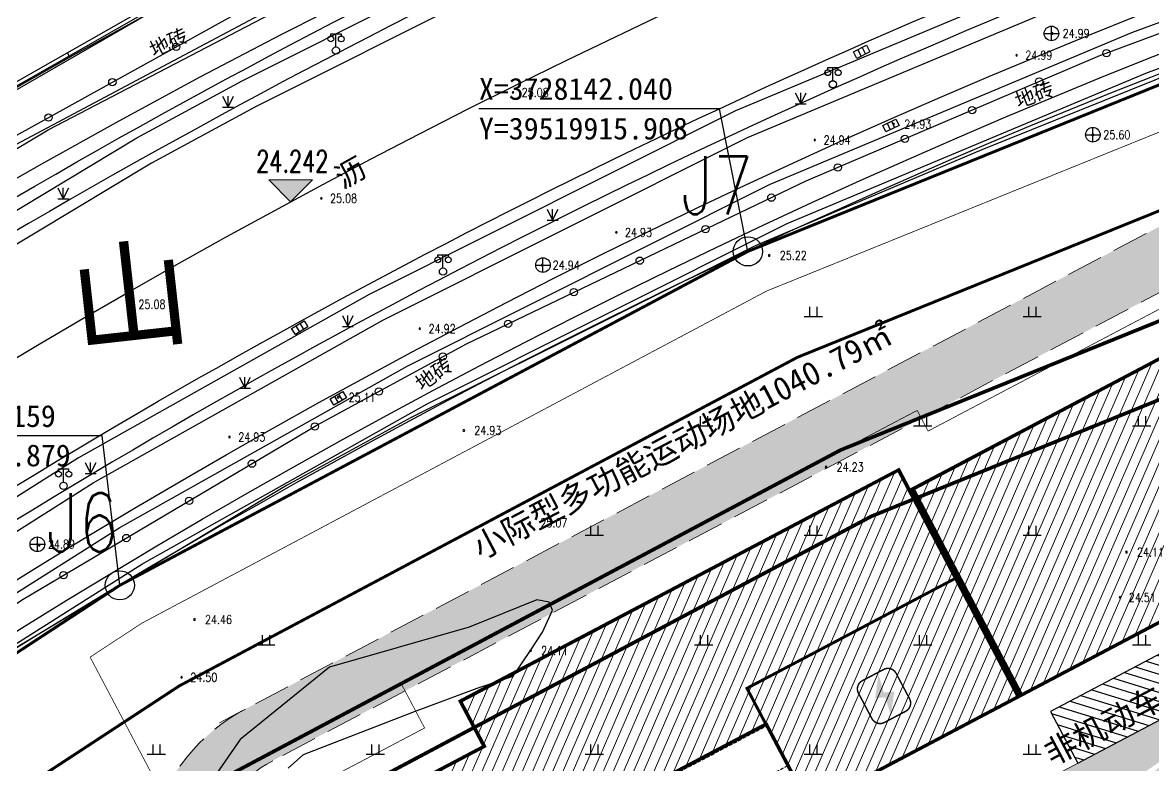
# Model space of a CAD drawing. Extents: x 39519617 to 39520126, y 3727912 to 3728254.
# Drawn here: x 39519866.2 to 39519943.7, y 3728106.8 to 3728157.7 of the extents above; entities that cross this region are included whole.
import ezdxf
from ezdxf.enums import TextEntityAlignment as Align
from ezdxf.xclip import XClip

# ---------------------------------------------------------------- set-up
doc = ezdxf.new("R2010")
doc.units = 0
doc.header["$LTSCALE"] = 1000
doc.header["$MEASUREMENT"] = 0
doc.header["$XCLIPFRAME"] = 2
for name, pattern in [('__DASH', [0.35, 0.25, -0.1]), ('ACAD_ISO04W100', [30, 24, -3, 0, -3]), ('DASH', [0.35, 0.25, -0.1]), ('DASHED', [0.75, 0.5, -0.25]), ('X6', [2, 1, -1])]:
    doc.linetypes.add(name, pattern=pattern)
for name, color, linetype, lineweight in [('0-消防道路', 1, 'DASH', 20), ('302文字', 7, 'Continuous', 0), ('302道路', 5, 'Continuous', 0), ('DIM_ELEV', 3, 'Continuous', 0), ('主体定位轮廓', 226, 'Continuous', 18), ('平面-栏杆', 163, 'Continuous', 15)]:
    doc.layers.add(name, color=color, linetype=linetype, lineweight=lineweight)
for name, color, linetype in [('_0DL-道路（外边）', 4, 'Continuous'), ('ASSIST', 7, 'Continuous'), ('DIM_COOR', 3, 'Continuous'), ('DOTE', 14, 'Continuous'), ('PUB_TEXT', 7, 'Continuous'), ('RD-中线', 14, 'Continuous'), ('RD-侧石线', 5, 'Continuous'), ('RD-红线', 7, 'Continuous'), ('RD-绿线', 3, 'Continuous'), ('STAIR', 3, 'Continuous'), ('temp', 6, 'Continuous'), ('WALL', 2, 'Continuous'), ('Z-图例', 7, 'Continuous'), ('周边建筑', 7, 'Continuous'), ('周边道路', 7, 'Continuous'), ('图则-建筑退让线', 1, 'DASHED'), ('文字-道路名称', 7, 'Continuous'), ('金属', 26, 'Continuous')]:
    doc.layers.add(name, color=color, linetype=linetype)
doc.styles.add('3.5方案汇报，与郭总、侯月琴确定户型_t8$0$2020.03.04 -1安徽标准化洋房户型(UA）_t8_t8$0$黑体', font='')
doc.styles.add('_TCH_DIM', font='SIMPLEX', dxfattribs={"bigfont": 'GBCBIG'})
doc.styles.add('HZ', font='rs.shx', dxfattribs={"width": 0.8, "bigfont": 'hztxt.shx'})
doc.styles.add('宋体', font='')
doc.styles.add('黑体', font='')
doc.styles.get('3.5方案汇报，与郭总、侯月琴确定户型_t8$0$2020.03.04 -1安徽标准化洋房户型(UA）_t8_t8$0$黑体').set_extended_font_data('SimHei')
doc.styles.get('宋体').set_extended_font_data('SimSun')
doc.styles.get('黑体').set_extended_font_data('SimHei')
doc.linetypes.add('10421', pattern='A,2,[150,AAA.SHX,S=0.5,R=0,X=0,Y=0.5],1e-11', length=2.00000000001)
doc.linetypes.add('1161', pattern='A,0,[149,AAA.SHX,S=0.15,R=0,X=0,Y=0],-1.6', length=1.6)
doc.linetypes.add('444', pattern='A,4.5,[145,AAA.SHX,S=1,R=0,X=0,Y=1],4.5,-0.5,[146,AAA.SHX,S=1,R=0,X=0,Y=0],-0.5', length=10)

# ---------------------------------------------------------------- blocks, each defined once
blk = doc.blocks.new('wertjtjyjkyjhk')
at = {"layer": 'DIM_COOR', "color": 3}
for p, q in [((93.70127411186695, 247.7077310737222), (77.22448085993528, 247.7077310737222)), ((95.6516452357173, 237.928453642875), (93.70127411186695, 247.7077310737222)), ((51.41129529476166, 225.2953401748091), (34.95306744426489, 225.2953401748091)), ((52.62277943640947, 215.0479787131771), (51.41129529476166, 225.2953401748091))]:
    blk.add_line(p, q, dxfattribs=at)
at = {"layer": '图则-建筑退让线', "color": 10, "ltscale": 0.005, "const_width": 0.1999999999999999, "flags": 128}
blk.add_lwpolyline([(19.43882194161415, 193.2898440831341), (52.62277943640947, 215.0479787131771), (95.6516452357173, 237.928453642875), (143.6941418349743, 257.387340113055), (189.1112899407744, 270.2553613232449), (205.6731099411845, 123.6090105231851), (8.198406837880611, 19.42573262332007), (-63.05434995889664, 77.936457043048), (-82.90098946541548, 94.23394931294024), (-82.88128596544266, 94.2644423530437), (-82.6274893656373, 94.54704513307661), (-32.78882335871458, 150.0424632732756)], close=True, dxfattribs=at)
at = {"layer": '图则-建筑退让线', "color": 163, "ltscale": 0.005, "const_width": 0.2}
blk.add_lwpolyline([(8.924934037029743, 26.59286598442122), (199.2508245706558, 127.0065599116497), (184.1699164956808, 260.5404193173163), (146.2938575148582, 249.8090116726235), (99.0404100343585, 230.6697176122107), (56.70262688398361, 208.156723880209), (24.1979606449604, 186.8439885284752), (-27.2315161600709, 144.257535408251), (-72.70382408797741, 93.62406255817041), (8.924934037029743, 26.59286598768085)], dxfattribs=at)
at = {"layer": 'DIM_COOR', "color": 10, "style": '黑体'}
for s, p in [('X=3728142.040', (77.22448085993528, 248.3161698924378)), ('Y=39519915.908', (77.22448085993528, 245.5971825504676)), ('X=3728119.159', (34.95306744426489, 225.8953401749022)), ('Y=39519872.879', (34.95306744426489, 223.2016692887992))]:
    blk.add_text(s, height=1.50210970464135, dxfattribs=at).set_placement(p)
blk = doc.blocks.new('用地路网图')
at = {"layer": 'RD-中线', "color": 252, "linetype": 'ACAD_ISO04W100', "ltscale": 4, "flags": 128}
blk.add_lwpolyline([(2069.37791056931, 1829.497543207835), (2130.38396268338, 1943.023520648945, -0.2461048066375835), (2514.707300305367, 2203.186082044151), (4875.050427228212, 2469.756065326277)], format="xyb", dxfattribs=at)
at = {"layer": 'RD-侧石线', "ltscale": 2}
blk.add_lwpolyline([(2456.707872956991, 2202.693856647704, 0.0986574185235195), (2273.073336072266, 2121.734475987498, -0.402069624716046), (2252.54787632823, 2124.892519860528), (2244.943048596382, 2134.822706715669, -0.1361048737113439), (2216.37798101455, 2205.720562510658), (2202.874159835279, 2325.290107192472, -0.4009691391590694), (2215.420874886215, 2341.7868777439, -0.0324929750101019), (2447.339560881257, 2363.400735468604, 0.0324929750101019)], format="xyb", dxfattribs=at)
at = {"layer": 'RD-侧石线', "ltscale": 2, "flags": 128}
blk.add_lwpolyline([(2098.816822163761, 1856.816959091928), (2141.835275456309, 1936.869868421461, -0.2461048066375833), (2516.166206307709, 2190.268203220796), (2931.026640474796, 2237.121280530002)], format="xyb", dxfattribs=at)
at = {"layer": 'RD-红线', "ltscale": 2, "flags": 128}
for points in [[(2102.879506394267, 1858.039496141486), (2144.477886095643, 1935.449794830754, -0.2461048066375833), (2516.502876922488, 2187.287154261488), (2929.416053943336, 2233.920314263552)], [(2252.384895004332, 2128.394741409458), (2270.213491730392, 2125.739732673857, -0.09826032409549566), (2453.131327085197, 2208.744424934499)]]:
    blk.add_lwpolyline(points, format="xyb", dxfattribs=at)
at = {"layer": 'RD-绿线', "ltscale": 4, "flags": 128}
for points in [[(2264.060756996274, 2113.148703576066, -0.1052428137132611), (2456.31571687758, 2202.81133723259, -1), (2456.765190288424, 2200.862498180941, 0.1052353873867469), (2265.276816397905, 2111.560804738197)], [(2274.397270716727, 2099.651551986113, -0.1049124711646197), (2459.632595129311, 2186.129767787643, -1.000041013497034), (2460.084113806486, 2184.181401578709, 0.1049045227623771), (2275.613332502544, 2098.063650029246)]]:
    blk.add_lwpolyline(points, format="xyb", dxfattribs=at)
blk = doc.blocks.new('周边建筑')
at = {"layer": '周边建筑', "color": 8, "flags": 128}
blk.add_lwpolyline([(39519021.11403392, 3728207.700050856), (39519025.77475119, 3728196.014853203, -0.4110235931717208), (39519020.84039151, 3728184.357848377), (39519001.50710196, 3728176.401226588), (39518973.29483605, 3728161.399436714), (39518955.71389856, 3728152.050824628), (39518944.9661678, 3728145.003727888), (39518926.54464597, 3728132.925062228), (39518903.62841208, 3728136.3377145)], format="xyb", dxfattribs=at)
blk = doc.blocks.new('sdfgdfgdfgd')
at = {"layer": '周边建筑'}
blk.add_blockref('周边建筑', (1617.867560848594, 1136.525720626581), dxfattribs=at)
at = {"layer": '周边道路'}
ref = blk.add_blockref('用地路网图', (39518268.28676257, 3727143.201930654), dxfattribs=at)
XClip(ref).set_block_clipping_path([(1831.3204261735082, 1551.0485816798173), (3146.308981910348, 2599.266237251926)])
blk = doc.blocks.new('A$C29B70996')
at = {"layer": 'DIM_ELEV'}
blk.add_hatch(color=256, dxfattribs=at).paths.add_polyline_path([(153.1814401969314, 170.0676278285682), (152.5546641126275, 172.0942387282848), (155.2080511003733, 170.6944039147347)])
for p, q in [((153.1814401969314, 170.0676278285682), (152.5546641126275, 172.0942387282848)), ((152.5546641126275, 172.0942387282848), (155.2080511003733, 170.6944039147347)), ((153.1814401969314, 170.0676278285682), (155.2080511003733, 170.6944039147347))]:
    blk.add_line(p, q, dxfattribs=at)
at = {"layer": 'PUB_TEXT', "style": '_TCH_DIM', "width": 0.7058823529411765}
blk.add_text('24.242', height=1.4875, rotation=332.1854277359158, dxfattribs=at).set_placement((152.038997605443, 172.9598674289882))
blk = doc.blocks.new('sdsdgdsgsdg')
at = {"layer": 'STAIR', "color": 252, "linetype": '__DASH'}
blk.add_lwpolyline([(113140.1729660034, 67202.12011146545), (120240.1729812622, 67202.12011146545), (120240.1729736328, 64102.12011528015), (113140.1729660034, 64102.1201133728)], close=True, dxfattribs=at)
blk = doc.blocks.new('sdefsdf87dfg54f')
at = {"color": 250, "linetype": 'Continuous'}
for p, q in [((520504.4434866831, 3728156.386313293), (520537.5026902184, 3728173.666917637)), ((520578.6712857261, 3728163.057469049), (520603.5309121013, 3728172.266544072)), ((520484.6292775497, 3728149.637289077), (520519.7901035547, 3728169.684589393)), ((520484.7611338794, 3728149.42468772), (520519.9059424251, 3728169.462855521)), ((520489.8930752128, 3728149.155676255), (520522.3356215805, 3728167.150968262)), ((520576.4853584394, 3728161.484093453), (520592.6444236115, 3728167.555237625)), ((520553.8387274072, 3728152.644333719), (520578.6712857261, 3728163.057469049)), ((520505.8723694608, 3728161.461472061), (520505.7485424578, 3728161.678651417)), ((520556.3677180484, 3728152.897047263), (520576.4853584394, 3728161.484093453)), ((520487.2467325702, 3728146.218837661), (520504.4434866831, 3728156.386313293)), ((520529.0258390903, 3728140.20815761), (520553.8387274072, 3728152.644333719)), ((520533.0840801522, 3728141.743210405), (520556.3677180484, 3728152.897047263)), ((520522.8468298316, 3728136.156336152), (520533.0840801522, 3728141.743210405)), ((520509.349315837, 3728129.153680175), (520529.0258390903, 3728140.20815761)), ((520502.717022039, 3728124.237413321), (520522.8468298316, 3728136.156336152)), ((520490.0653417557, 3728116.980395594), (520509.349315837, 3728129.153680175)), ((520481.8616226166, 3728110.753518769), (520502.717022039, 3728124.237413321))]:
    blk.add_line(p, q, dxfattribs=at)
at = {"color": 250, "linetype": '1161'}
for p, q in [((520517.7141476646, 3728159.748145606), (520541.5145021453, 3728171.692440481)), ((520542.3736553565, 3728169.885890564), (520518.6398001909, 3728157.974968608)), ((520576.6320846453, 3728168.224130977), (520551.5181953907, 3728157.69302403)), ((520552.3531189859, 3728155.876513573), (520577.3657858372, 3728166.365174526)), ((520510.5193257406, 3728155.844616287), (520517.7141476646, 3728159.748145606)), ((520518.6398001909, 3728157.974968608), (520511.5114137158, 3728154.107483647)), ((520551.5181953907, 3728157.69302403), (520526.4202424884, 3728145.113974048)), ((520478.1141974926, 3728136.389016062), (520510.5193257406, 3728155.844616287)), ((520527.3577318564, 3728143.348869374), (520552.3531189859, 3728155.876513573)), ((520511.5114137158, 3728154.107483647), (520479.2112716064, 3728134.714915682)), ((520526.4202424884, 3728145.113974048), (520506.5052603781, 3728133.925527921)), ((520507.5285468474, 3728132.208624963), (520527.3577318564, 3728143.348869374)), ((520506.5052603781, 3728133.925527921), (520487.0443732589, 3728121.640564453)), ((520488.1313127503, 3728119.963843375), (520507.5285468474, 3728132.208624963))]:
    blk.add_line(p, q, dxfattribs=at)
at = {"color": 250, "linetype": 'X6'}
for p, q in [((520579.7508004084, 3728160.322335438), (520604.4646416605, 3728169.47740538)), ((520516.6410807446, 3728167.435539231), (520483.0590766594, 3728148.045695776)), ((520555.0671733916, 3728149.971652063), (520579.7508004084, 3728160.322335438)), ((520530.4051929116, 3728137.611110693), (520555.0671733916, 3728149.971652063)), ((520510.8549052849, 3728126.627553763), (520530.4051929116, 3728137.611110693)), ((520491.6645856425, 3728114.513389883), (520510.8549052849, 3728126.627553763))]:
    blk.add_line(p, q, dxfattribs=at)
at = {"color": 250, "ltscale": 3}
for p, q in [((520552.3716937527, 3728148.067431631), (520600.4140935466, 3728167.526268371)), ((520509.34291365, 3728125.187012681), (520552.3716937527, 3728148.067431631)), ((520476.1590214521, 3728103.428929851), (520509.34291365, 3728125.187012681))]:
    blk.add_line(p, q, dxfattribs=at)
at = {"color": 250}
for p, q in [((520573.1651483476, 3728162.502832238), (520573.1651483476, 3728163.502832238)), ((520523.8009603694, 3728162.826331727), (520523.8009603694, 3728162.976331727)), ((520523.8009603694, 3728162.976331727), (520524.5009595379, 3728162.975250958)), ((520524.1509599537, 3728162.075791343), (520524.1509599537, 3728162.975791343)), ((520524.5009595379, 3728162.975250958), (520524.5009595379, 3728162.825250959)), ((520572.6651483476, 3728163.002832238), (520573.6651483476, 3728163.002832238)), ((520559.604045108, 3728161.735865075), (520560.4955156669, 3728162.188943709)), ((520559.8305844218, 3728161.290129798), (520559.604045108, 3728161.735865075)), ((520560.7220549807, 3728161.743208432), (520559.8305844218, 3728161.290129798)), ((520559.9026877433, 3728161.887646418), (520560.1292270645, 3728161.44191114)), ((520560.1968730316, 3728162.037162367), (520560.4234123453, 3728161.591427089)), ((520560.4955156669, 3728162.188943709), (520560.7220549807, 3728161.743208432)), ((520557.8414323181, 3728160.516868494), (520557.8414323181, 3728160.666868495)), ((520557.8414323181, 3728160.666868495), (520558.5414314792, 3728160.665787726)), ((520558.1914319023, 3728159.76632811), (520558.1914319023, 3728160.66632811)), ((520558.5414314792, 3728160.665787726), (520558.5414314792, 3728160.515787726)), ((520516.3799371123, 3728158.706031188), (520516.7549371123, 3728157.956031188)), ((520516.7549371123, 3728157.956031188), (520516.7549371123, 3728158.706031188)), ((520516.7549371123, 3728157.956031188), (520517.1299371123, 3728158.706031188)), ((520555.6169168502, 3728158.933788742), (520555.9919168502, 3728158.183788742)), ((520555.9919168502, 3728158.183788742), (520555.9919168502, 3728158.933788742)), ((520555.9919168502, 3728158.183788742), (520556.3669168502, 3728158.933788742)), ((520516.3799371123, 3728157.956031188), (520517.1299371123, 3728157.956031188)), ((520555.6169168502, 3728158.183788742), (520556.3669168502, 3728158.183788742)), ((520561.6032438502, 3728156.701252772), (520562.5022009462, 3728157.139289471)), ((520562.2010503188, 3728156.992547177), (520562.4200686663, 3728156.543068632)), ((520562.5022009462, 3728157.139289471), (520562.7212192938, 3728156.689810926)), ((520561.8222622052, 3728156.251774227), (520561.6032438502, 3728156.701252772)), ((520562.7212192938, 3728156.689810926), (520561.8222622052, 3728156.251774227)), ((520561.9043944776, 3728156.847995066), (520562.1234128252, 3728156.398516521)), ((520576.0021483526, 3728155.559832238), (520576.0021483526, 3728156.559832238)), ((520575.5021483526, 3728156.059832238), (520576.5021483526, 3728156.059832238)), ((520505.0973055288, 3728152.420209687), (520505.4723055288, 3728151.670209687)), ((520505.4723055288, 3728151.670209687), (520505.4723055288, 3728152.420209687)), ((520505.4723055288, 3728151.670209687), (520505.8473055288, 3728152.420209687)), ((520505.0973055288, 3728151.670209687), (520505.8473055288, 3728151.670209687)), ((520538.6116055027, 3728150.96200106), (520538.9866055027, 3728150.21200106)), ((520538.9866055027, 3728150.21200106), (520538.9866055027, 3728150.96200106)), ((520538.9866055027, 3728150.21200106), (520539.3616055027, 3728150.96200106)), ((520538.6116055027, 3728150.21200106), (520539.3616055027, 3728150.21200106)), ((520531.1324705333, 3728147.68507567), (520531.1324705333, 3728147.835075671)), ((520531.1324705333, 3728147.835075671), (520531.8324697018, 3728147.833994902)), ((520531.4824701175, 3728146.934535286), (520531.4824701175, 3728147.834535286)), ((520531.8324697018, 3728147.833994902), (520531.8324697018, 3728147.683994902)), ((520538.3321483508, 3728146.624832238), (520538.3321483508, 3728147.624832238)), ((520537.8321483508, 3728147.124832238), (520538.8321483508, 3728147.124832238)), ((520556.596142374, 3728144.267307894), (520556.596142374, 3728143.617307894)), ((520557.096142374, 3728144.267307894), (520557.096142374, 3728143.617307894)), ((520571.596142374, 3728144.267307894), (520571.596142374, 3728143.617307894)), ((520572.096142374, 3728144.267307894), (520572.096142374, 3728143.617307894)), ((520521.108457841, 3728142.792778394), (520521.9614841044, 3728143.31464638)), ((520521.3942216411, 3728142.967604169), (520521.6551556289, 3728142.541091038)), ((520521.6757203043, 3728143.139820605), (520521.9366542995, 3728142.713307473)), ((520521.9614841044, 3728143.31464638), (520522.2224180996, 3728142.888133248)), ((520524.5872390345, 3728143.679174664), (520524.9622390345, 3728142.929174664)), ((520524.5872390345, 3728142.929174664), (520525.3372390345, 3728142.929174664)), ((520524.9622390345, 3728142.929174664), (520524.9622390345, 3728143.679174664)), ((520524.9622390345, 3728142.929174664), (520525.3372390345, 3728143.679174664)), ((520556.221142374, 3728143.617307894), (520557.471142374, 3728143.617307894)), ((520571.221142374, 3728143.617307894), (520572.471142374, 3728143.617307894)), ((520521.3693918362, 3728142.366265262), (520521.108457841, 3728142.792778394)), ((520522.2224180996, 3728142.888133248), (520521.3693918362, 3728142.366265262)), ((520517.5423164964, 3728139.442294125), (520517.9173164964, 3728138.692294125)), ((520517.9173164964, 3728138.692294125), (520517.9173164964, 3728139.442294125)), ((520517.9173164964, 3728138.692294125), (520518.2923164964, 3728139.442294125)), ((520517.5423164964, 3728138.692294125), (520518.2923164964, 3728138.692294125)), ((520523.7586223558, 3728137.954537241), (520524.6177739054, 3728138.466258469)), ((520524.3299581334, 3728138.294831858), (520524.5858187452, 3728137.865256083)), ((520524.6177739054, 3728138.466258469), (520524.8736345172, 3728138.036682694)), ((520524.0144829676, 3728137.524961466), (520523.7586223558, 3728137.954537241)), ((520524.8736345172, 3728138.036682694), (520524.0144829676, 3728137.524961466)), ((520524.0464381203, 3728138.125963852), (520524.3022987396, 3728137.696388077)), ((520549.096142374, 3728136.767307894), (520549.096142374, 3728136.117307894)), ((520549.596142374, 3728136.767307894), (520549.596142374, 3728136.117307894)), ((520564.096142374, 3728136.767307894), (520564.096142374, 3728136.117307894)), ((520564.596142374, 3728136.767307894), (520564.596142374, 3728136.117307894)), ((520579.096142374, 3728136.767307894), (520579.096142374, 3728136.117307894)), ((520579.596142374, 3728136.767307894), (520579.596142374, 3728136.117307894)), ((520548.721142374, 3728136.117307894), (520549.971142374, 3728136.117307894)), ((520563.721142374, 3728136.117307894), (520564.971142374, 3728136.117307894)), ((520578.721142374, 3728136.117307894), (520579.971142374, 3728136.117307894)), ((520505.1388471127, 3728133.008473909), (520505.1388471127, 3728133.158473909)), ((520505.1388471127, 3728133.158473909), (520505.8388462737, 3728133.157393141)), ((520505.4888466895, 3728132.257933525), (520505.4888466895, 3728133.157933525)), ((520505.8388462737, 3728133.157393141), (520505.8388462737, 3728133.007393141)), ((520506.9676232487, 3728133.609587384), (520507.3426232487, 3728132.859587384)), ((520506.9676232487, 3728132.859587384), (520507.7176232487, 3728132.859587384)), ((520507.3426232487, 3728132.859587384), (520507.3426232487, 3728133.609587384)), ((520507.3426232487, 3728132.859587384), (520507.7176232487, 3728133.609587384)), ((520541.596142374, 3728129.267307894), (520541.596142374, 3728128.617307894)), ((520542.096142374, 3728129.267307894), (520542.096142374, 3728128.617307894)), ((520556.596142374, 3728129.267307894), (520556.596142374, 3728128.617307894)), ((520557.096142374, 3728129.267307894), (520557.096142374, 3728128.617307894)), ((520571.596142374, 3728129.267307894), (520571.596142374, 3728128.617307894)), ((520572.096142374, 3728129.267307894), (520572.096142374, 3728128.617307894)), ((520503.6961483583, 3728127.497832238), (520503.6961483583, 3728128.497832238)), ((520541.221142374, 3728128.617307894), (520542.471142374, 3728128.617307894)), ((520556.221142374, 3728128.617307894), (520557.471142374, 3728128.617307894)), ((520571.221142374, 3728128.617307894), (520572.471142374, 3728128.617307894)), ((520503.1961483583, 3728127.997832238), (520504.1961483583, 3728127.997832238)), ((520519.096142374, 3728121.767307894), (520519.096142374, 3728121.117307894)), ((520519.596142374, 3728121.767307894), (520519.596142374, 3728121.117307894)), ((520549.096142374, 3728121.767307894), (520549.096142374, 3728121.117307894)), ((520549.596142374, 3728121.767307894), (520549.596142374, 3728121.117307894)), ((520564.096142374, 3728121.767307894), (520564.096142374, 3728121.117307894)), ((520564.596142374, 3728121.767307894), (520564.596142374, 3728121.117307894)), ((520579.096142374, 3728121.767307894), (520579.096142374, 3728121.117307894)), ((520579.596142374, 3728121.767307894), (520579.596142374, 3728121.117307894)), ((520518.721142374, 3728121.117307894), (520519.971142374, 3728121.117307894)), ((520548.721142374, 3728121.117307894), (520549.971142374, 3728121.117307894)), ((520563.721142374, 3728121.117307894), (520564.971142374, 3728121.117307894)), ((520578.721142374, 3728121.117307894), (520579.971142374, 3728121.117307894)), ((520511.596142374, 3728114.267307894), (520511.596142374, 3728113.617307894)), ((520512.096142374, 3728114.267307894), (520512.096142374, 3728113.617307894)), ((520526.596142374, 3728114.267307894), (520526.596142374, 3728113.617307894)), ((520527.096142374, 3728114.267307894), (520527.096142374, 3728113.617307894)), ((520541.596142374, 3728114.267307894), (520541.596142374, 3728113.617307894)), ((520542.096142374, 3728114.267307894), (520542.096142374, 3728113.617307894)), ((520556.596142374, 3728114.267307894), (520556.596142374, 3728113.617307894)), ((520557.096142374, 3728114.267307894), (520557.096142374, 3728113.617307894)), ((520571.596142374, 3728114.267307894), (520571.596142374, 3728113.617307894)), ((520572.096142374, 3728114.267307894), (520572.096142374, 3728113.617307894)), ((520511.221142374, 3728113.617307894), (520512.471142374, 3728113.617307894)), ((520526.221142374, 3728113.617307894), (520527.471142374, 3728113.617307894)), ((520541.221142374, 3728113.617307894), (520542.471142374, 3728113.617307894)), ((520556.221142374, 3728113.617307894), (520557.471142374, 3728113.617307894)), ((520571.221142374, 3728113.617307894), (520572.471142374, 3728113.617307894))]:
    blk.add_line(p, q, dxfattribs=at)
at = {"color": 250, "linetype": '444'}
for p, q in [((520586.9905850589, 3728162.539188925), (520568.3977858946, 3728155.027944906)), ((520568.3977858946, 3728155.027944906), (520552.8724018037, 3728148.459615335)), ((520552.8724018037, 3728148.459615335), (520543.9846327528, 3728144.006897752)), ((520543.9846327528, 3728144.006897752), (520529.3050939962, 3728136.69278804)), ((520529.3050939962, 3728136.69278804), (520520.7606903836, 3728132.015008654)), ((520520.7606903836, 3728132.015008654), (520501.6380440816, 3728120.530410532))]:
    blk.add_line(p, q, dxfattribs=at)
at = {"color": 250, "linetype": '10421'}
for p, q in [((520537.9048684463, 3728124.201305151), (520533.2740321755, 3728122.310019065)), ((520538.7551590353, 3728124.033163769), (520537.9048684463, 3728124.201305151)), ((520538.9885586798, 3728123.479251707), (520538.7551590353, 3728124.033163769)), ((520538.2985863537, 3728121.97624566), (520538.9885586798, 3728123.479251707)), ((520533.2740321755, 3728122.310019065), (520523.7135978937, 3728119.572628845)), ((520537.4861483574, 3728120.709832238), (520538.2985863537, 3728121.97624566)), ((520536.2994663492, 3728118.956460859), (520537.4861483574, 3728120.709832238)), ((520523.7135978937, 3728119.572628845), (520517.5875622109, 3728114.632030715)), ((520533.8217676803, 3728118.129276569), (520536.2994663492, 3728118.956460859)), ((520529.5394872949, 3728116.536613636), (520533.8217676803, 3728118.129276569)), ((520521.9210181907, 3728113.600140089), (520529.5394872949, 3728116.536613636)), ((520517.5875622109, 3728114.632030715), (520515.7451853007, 3728111.944411326)), ((520520.8753443956, 3728112.654496128), (520521.9210181907, 3728113.600140089))]:
    blk.add_line(p, q, dxfattribs=at)
at = {"color": 250, "linetype": 'Continuous'}
for centre in [(520552.3716937527, 3728148.067431631), (520509.34291365, 3728125.187012681)]:
    blk.add_circle(centre, 1, dxfattribs=at)
for centre, radius, start, end in [((520573.2151483521, 3728163.002832238), 0.05999999999767169, 0, 180), ((520573.2151483521, 3728163.002832238), 0.05999999999767169, 180, 0), ((520570.7761483565, 3728161.505832238), 0.04999999998835847, 0, 180), ((520570.7761483565, 3728161.505832238), 0.04999999998835847, 180, 0), ((520536.2761483565, 3728158.958832238), 0.04999999998835847, 0, 180), ((520536.2761483565, 3728158.958832238), 0.04999999998835847, 180, 0), ((520562.3571483567, 3728156.779832238), 0.05999999999767169, 0, 180), ((520562.3571483567, 3728156.779832238), 0.05999999999767169, 180, 0), ((520576.0021483526, 3728156.059832238), 0.05999999999767169, 0, 180), ((520556.9531483501, 3728155.697832238), 0.04999999998835847, 0, 180), ((520556.9531483501, 3728155.697832238), 0.04999999998835847, 180, 0), ((520576.0021483526, 3728156.059832238), 0.05999999999767169, 180, 0), ((520523.1491483524, 3728151.700832238), 0.04999999998835847, 0, 180), ((520523.1491483524, 3728151.700832238), 0.04999999998835847, 180, 0), ((520543.3541483507, 3728149.368832238), 0.04999999998835847, 0, 180), ((520543.3541483507, 3728149.368832238), 0.04999999998835847, 180, 0), ((520553.8351483569, 3728147.791832238), 0.05999999999767169, 0, 180), ((520553.8351483569, 3728147.791832238), 0.05999999999767169, 180, 0), ((520538.2821483538, 3728147.124832238), 0.05999999999767169, 0, 180), ((520538.2821483538, 3728147.124832238), 0.05999999999767169, 180, 0), ((520510.0221483558, 3728144.442832238), 0.04999999998835847, 0, 180), ((520510.0221483558, 3728144.442832238), 0.04999999998835847, 180, 0), ((520529.8931483552, 3728142.771832238), 0.04999999998835847, 0, 180), ((520529.8931483552, 3728142.771832238), 0.04999999998835847, 180, 0), ((520524.2991483584, 3728138.065832238), 0.05999999999767169, 0, 180), ((520524.2991483584, 3728138.065832238), 0.05999999999767169, 180, 0), ((520516.8571483567, 3728135.350832238), 0.04999999998835847, 0, 180), ((520516.8571483567, 3728135.350832238), 0.04999999998835847, 180, 0), ((520532.9131483585, 3728135.799832238), 0.05999999999767169, 0, 180), ((520532.9131483585, 3728135.799832238), 0.05999999999767169, 180, 0), ((520557.7271483541, 3728133.292832238), 0.05999999999767169, 0, 180), ((520557.7271483541, 3728133.292832238), 0.05999999999767169, 180, 0), ((520537.438148357, 3728129.466832238), 0.05999999999767169, 0, 180), ((520537.438148357, 3728129.466832238), 0.05999999999767169, 180, 0), ((520503.6961483583, 3728127.997832238), 0.05999999999767169, 0, 180), ((520503.6961483583, 3728127.997832238), 0.05999999999767169, 180, 0), ((520503.8211483508, 3728127.930832238), 0.04999999998835847, 0, 180), ((520503.8211483508, 3728127.930832238), 0.04999999998835847, 180, 0), ((520578.302148357, 3728127.459832238), 0.05999999999767169, 0, 180), ((520578.302148357, 3728127.459832238), 0.05999999999767169, 180, 0), ((520577.864148356, 3728124.358832238), 0.04999999998835847, 0, 180), ((520577.864148356, 3728124.358832238), 0.04999999998835847, 180, 0), ((520514.4571483582, 3728122.838832238), 0.05999999999767169, 0, 180), ((520514.4571483582, 3728122.838832238), 0.05999999999767169, 180, 0), ((520537.4861483574, 3728120.709832238), 0.05999999999767169, 0, 180), ((520537.4861483574, 3728120.709832238), 0.05999999999767169, 180, 0), ((520513.5744674131, 3728118.880233968), 0.04999999998835847, 0, 180), ((520513.5744674131, 3728118.880233968), 0.04999999998835847, 180, 0)]:
    blk.add_arc(centre, radius, start, end, dxfattribs=at)
at = {"color": 250}
for centre, major_axis, ratio, start_param, end_param in [((520573.1651483476, 3728163.002832238), (0.3535533908308701, 0.35355339083087), 0.9999999986559522, 5.497787143110114, 11.7809724502897), ((520523.8009603694, 3728162.626331727), (0.1414213562293549, 0.1414213562293549), 0.9999999987737193, 5.497787143168997, 11.78097245034858), ((520524.5142290294, 3728162.625691643), (0.1414213561938235, 0.1414213561938235), 0.9999999989851709, 5.497787143274723, 11.78097245045431), ((520524.1509599537, 3728161.825791343), (-0.1767766954334063, 0.1767766954334063), 0.999999998452631, 3.926990817760926, 10.21017612494051), ((520557.8414323181, 3728160.316868495), (0.1414213562293549, 0.1414213562293549), 0.9999999987737193, 5.497787143168997, 11.78097245034858), ((520558.5547009781, 3728160.31622841), (0.1414213561938235, 0.1414213561938235), 0.9999999989851709, 5.497787143274723, 11.78097245045431), ((520558.1914319023, 3728159.51632811), (-0.1767766954334063, 0.1767766954334063), 0.999999998452631, 3.926990817760926, 10.21017612494051), ((520576.0021483526, 3728156.059832238), (0.3535533908308701, 0.35355339083087), 0.9999999986559522, 5.497787143110114, 11.7809724502897), ((520531.1324705333, 3728147.485075671), (0.1414213562293549, 0.1414213562293549), 0.9999999987737193, 5.497787143168997, 11.78097245034858), ((520531.8457391933, 3728147.484435586), (0.1414213561938235, 0.1414213561938235), 0.9999999989851709, 5.497787143274723, 11.78097245045431), ((520538.3321483508, 3728147.124832238), (0.3535533908308701, 0.35355339083087), 0.9999999986559522, 5.497787143110114, 11.7809724502897), ((520531.4824701175, 3728146.684535286), (-0.1767766954334063, 0.1767766954334063), 0.999999998452631, 3.926990817760926, 10.21017612494051), ((520505.1388471127, 3728132.808473909), (0.1414213562293549, 0.1414213562293549), 0.9999999987737193, 5.497787143168997, 11.78097245034858), ((520505.8521157652, 3728132.807833825), (0.1414213561938235, 0.1414213561938235), 0.9999999989851709, 5.497787143274723, 11.78097245045431), ((520505.4888466895, 3728132.007933525), (-0.1767766954334063, 0.1767766954334063), 0.999999998452631, 3.926990817760926, 10.21017612494051), ((520503.6961483583, 3728127.997832238), (0.3535533908308701, 0.35355339083087), 0.9999999986559522, 5.497787143110114, 11.7809724502897)]:
    blk.add_ellipse(centre, major_axis=major_axis, ratio=ratio, start_param=start_param, end_param=end_param, dxfattribs=at)
at = {"color": 250, "linetype": 'Continuous'}
for centre, major_axis, ratio, start_param, end_param in [((520513.2059905306, 3728162.086927516), (-0.176776695586196, 0.176776695586196), 0.999999997702597, 4.433421440318194, 10.71660674749778), ((520576.9308303893, 3728161.65146232), (-0.1767766953919588, 0.1767766953919588), 0.9999999989139036, 4.286384988740313, 10.5695702959199), ((520572.3244303986, 3728159.708036195), (-0.176776695456796, 0.1767766954567961), 0.9999999988619866, 4.330420298609103, 10.61360560578869), ((520508.8335833624, 3728159.66163257), (-0.176776695586196, 0.176776695586196), 0.999999997702597, 4.433421440318194, 10.71660674749778), ((520567.7258300111, 3728157.745162161), (-0.176776695456796, 0.1767766954567961), 0.9999999988619866, 4.330420298609103, 10.61360560578869), ((520504.4611762017, 3728157.236337625), (-0.176776695586196, 0.176776695586196), 0.999999997702597, 4.433421440318194, 10.71660674749778), ((520563.1272296235, 3728155.782288128), (-0.176776695456796, 0.1767766954567961), 0.9999999988619866, 4.330420298609103, 10.61360560578869), ((520558.5286292359, 3728153.819414094), (-0.176776695456796, 0.1767766954567961), 0.9999999988619866, 4.330420298609103, 10.61360560578869), ((520553.9773667082, 3728151.751968949), (-0.1767766954705984, 0.1767766954705985), 0.9999999981475787, 4.373731767387118, 10.6569170745667), ((520549.4680672511, 3728149.591825814), (-0.1767766954705984, 0.1767766954705985), 0.9999999981475787, 4.373731767387118, 10.6569170745667), ((520544.9587677866, 3728147.431682679), (-0.1767766954784747, 0.1767766954784747), 0.9999999982684499, 4.373731767248653, 10.65691707442824), ((520540.4494683221, 3728145.271539545), (-0.1767766954705984, 0.1767766954705985), 0.9999999981475787, 4.373731767387118, 10.6569170745667), ((520535.940168865, 3728143.11139641), (-0.1767766954784747, 0.1767766954784747), 0.9999999982684499, 4.373731767248653, 10.65691707442824), ((520531.4749916419, 3728140.865066873), (0.1767766953397613, 0.1767766953397612), 0.9999999988825677, 5.997353632833811, 12.2805389400134), ((520527.0860400647, 3728138.469841612), (0.1767766953397613, 0.1767766953397612), 0.9999999988825677, 5.997353632833811, 12.2805389400134), ((520522.7000420913, 3728136.069422664), (-0.1767766955267902, 0.1767766955267902), 0.9999999990088126, 4.461583585395911, 10.7447688925755), ((520518.3976611793, 3728133.521969327), (-0.1767766954984038, 0.1767766954984038), 0.9999999981806228, 4.461583584110888, 10.74476889129047), ((520514.0952802747, 3728130.97451599), (-0.1767766955033519, 0.1767766955033519), 0.9999999983249864, 4.461583583957555, 10.74476889113714), ((520509.7928993627, 3728128.427062653), (-0.1767766954984038, 0.1767766954984038), 0.9999999981806228, 4.461583584110888, 10.74476889129047), ((520505.4905184507, 3728125.879609315), (-0.1767766955033519, 0.1767766955033519), 0.9999999983249864, 4.461583583957555, 10.74476889113714)]:
    blk.add_ellipse(centre, major_axis=major_axis, ratio=ratio, start_param=start_param, end_param=end_param, dxfattribs=at)
at = {"color": 250}
for p in [(520552.3716937527, 3728148.067431631), (520509.34291365, 3728125.187012681)]:
    blk.add_point(p, dxfattribs=at)
at = {"color": 250, "linetype": 'Continuous', "style": '宋体'}
for s, height, rotation, p in [('地砖', 0.9999999999999998, 25.65220150084316, (520512.6855803356, 3728162.401200388)), ('地砖', 1, 20.57430663819856, (520571.9943296611, 3728158.823206544)), ('沥', 1.5, 29.38528152326085, (520525.1318027675, 3728153.473318497)), ('地砖', 1, 35.5170358643336, (520530.8448153809, 3728139.670305376))]:
    blk.add_text(s, height=height, rotation=rotation, dxfattribs=at).set_placement(p, align=Align.MIDDLE)
at = {"color": 250, "linetype": 'Continuous', "style": 'HZ', "width": 0.8}
for s, p in [('24.99', (520573.9351483509, 3728163.002832238)), ('24.99', (520571.3761483505, 3728161.505832238)), ('25.08', (520536.8761483505, 3728158.958832238)), ('24.93', (520563.0771483555, 3728156.779832238)), ('25.60', (520576.7221483514, 3728156.059832238)), ('24.94', (520557.5531483516, 3728155.697832238)), ('25.08', (520523.7491483539, 3728151.700832238)), ('24.93', (520543.9541483521, 3728149.368832238)), ('25.22', (520554.5551483557, 3728147.791832238)), ('24.94', (520539.0021483526, 3728147.124832238)), ('25.08', (520510.6221483499, 3728144.442832238)), ('24.92', (520530.4931483567, 3728142.771832238)), ('25.11', (520525.0191483572, 3728138.065832238)), ('24.93', (520533.6331483573, 3728135.799832238)), ('24.93', (520517.4571483508, 3728135.350832238)), ('24.23', (520558.4471483529, 3728133.292832238)), ('25.07', (520538.1581483558, 3728129.466832238)), ('24.89', (520504.4161483571, 3728127.997832238)), ('24.11', (520579.0221483558, 3728127.459832238)), ('24.51', (520578.4641483501, 3728124.358832238)), ('24.46', (520515.177148357, 3728122.838832238)), ('24.11', (520538.2061483562, 3728120.709832238)), ('24.50', (520514.1744674146, 3728118.880233968))]:
    blk.add_text(s, height=0.6, dxfattribs=at).set_placement(p, align=Align.MIDDLE_LEFT)
for s, p in [('J7', (520550.2565729916, 3728152.598023665)), ('J6', (520506.7956859469, 3728129.489527182))]:
    blk.add_text(s, height=4, dxfattribs=at).set_placement(p, align=Align.MIDDLE)
blk = doc.blocks.new('A$C2D5659B2')
at = {"layer": '主体定位轮廓'}
h = blk.add_hatch(dxfattribs=at)
h.set_pattern_fill('ANSI31', color=256, scale=400, angle=-6.260759848623182, style=0)
h.set_pattern_definition([(38.73924015137682, (-1204996.681000608, -1098163.712379384), (-397.3683968469137, 495.3012792102537), [])])
h.paths.add_polyline_path([(-36050.00000070455, 15999.99999999604), (-36049.99999933643, -3.199093043804169e-07), (36049.99999933667, 3.19676473736763e-07), (36049.99999925192, 9900.000000092201), (28349.99999635294, 9900.00000000326), (28349.99999930756, 11799.9999999525), (-1850.00000074273, 11799.99999976764), (-1850.000000679633, 15999.99999985704)])
at = {"layer": 'DOTE'}
blk.add_lwpolyline([(-35950.00000069593, 15899.99999999558), (-35949.99999934505, 99.99999968102202), (35949.99999933573, 100.0000003187452), (35949.99999925285, 9800.000000091037), (28249.99999619741, 9800.000000002095), (28249.99999915203, 11699.9999999518), (-1950.000000744127, 11699.99999976694), (-1950.00000068103, 15899.99999985751)], close=True, dxfattribs=at)
at = {"layer": '主体定位轮廓', "const_width": 200}
blk.add_lwpolyline([(-36050.00000070455, 15999.99999999604), (-36049.99999933643, -3.199093043804169e-07), (36049.99999933667, 3.19676473736763e-07), (36049.99999925192, 9900.000000092201), (28349.99999635294, 9900.00000000326), (28349.99999930756, 11799.9999999525), (-1850.00000074273, 11799.99999976764), (-1850.000000679633, 15999.99999985704)], close=True, dxfattribs=at)
at = {"layer": '主体定位轮廓', "color": 251, "true_color": 0x636466}
blk.add_lwpolyline([(-36050.00000070455, 15999.99999999604), (-36049.99999933643, -3.199093043804169e-07), (36049.99999933667, 3.19676473736763e-07), (36049.99999925192, 9900.000000092201), (28349.99999635294, 9900.00000000326), (28349.99999930756, 11799.9999999525), (-1850.00000074273, 11799.99999976764), (-1850.000000679633, 15999.99999985704)], close=True, dxfattribs=at)
blk = doc.blocks.new('A$C6B46654C')
at = {"layer": '主体定位轮廓'}
h = blk.add_hatch(dxfattribs=at)
h.set_pattern_fill('ANSI31', color=256, scale=400, angle=-6.260759848623182, style=0)
h.set_pattern_definition([(38.73924015137682, (-1416771.629000002, -1107060.933379392), (-397.3683968469137, 495.3012792102537), [])])
h.paths.add_polyline_path([(-24363.3990000193, 13100.0000000007), (-24363.3989997278, 3.399327397346497e-08), (5436.60100001283, -7.683411240577698e-09), (5436.601000012364, 5400.000000044471), (14436.60100000864, 5399.999999984633), (14436.60100003309, -1000.000000015832), (30636.60099997208, -1000.000000026543), (30636.60100054578, 16599.99999986123), (-3363.398999973899, 16599.99999986123), (-3363.398999971105, 13099.99999995367)])
at = {"layer": 'DOTE'}
blk.add_lwpolyline([(-24263.39900001697, 13000.00000000047), (-24263.39899973013, 100.0000000337604), (5336.60100001283, 99.99999999254942), (5336.601000012364, 5500.000000045169), (14536.60100000817, 5499.999999983935), (14536.60100003262, -900.0000000158325), (30536.60099997534, -900.0000000265427), (30536.60100054252, 16499.99999986123), (-3263.398999973899, 16499.99999986123), (-3263.398999971105, 12999.99999995343)], close=True, dxfattribs=at)
at = {"layer": '主体定位轮廓', "const_width": 200}
for points in [[(-24363.3990000193, 13100.0000000007), (-24363.3989997278, 3.399327397346497e-08), (5436.60100001283, -7.683411240577698e-09), (5436.601000012364, 5400.000000044471), (14436.60100000864, 5399.999999984633), (14436.60100003309, -1000.000000015832), (30636.60099997208, -1000.000000026543), (30636.60100054578, 16599.99999986123), (-3363.398999973899, 16599.99999986123), (-3363.398999971105, 13099.99999995367)], [(14436.60100016487, 8199.99999998114), (30636.60099997208, 8199.99999998114), (30636.60099997208, -1000.000000026543), (14436.60100016487, -1000.000000026543)]]:
    blk.add_lwpolyline(points, close=True, dxfattribs=at)
at = {"layer": '主体定位轮廓', "color": 251, "true_color": 0x636466}
for points in [[(-24363.3990000193, 13100.0000000007), (-24363.3989997278, 3.399327397346497e-08), (5436.60100001283, -7.683411240577698e-09), (5436.601000012364, 5400.000000044471), (14436.60100000864, 5399.999999984633), (14436.60100003309, -1000.000000015832), (30636.60099997208, -1000.000000026543), (30636.60100054578, 16599.99999986123), (-3363.398999973899, 16599.99999986123), (-3363.398999971105, 13099.99999995367)], [(14436.60100016487, 8199.99999998114), (30636.60099997208, 8199.99999998114), (30636.60099997208, -1000.000000026543), (14436.60100016487, -1000.000000026543)]]:
    blk.add_lwpolyline(points, close=True, dxfattribs=at)

msp = doc.modelspace()

# ---------------------------------------------------------------- hatches: boundary and pattern name
at = {"layer": '0-消防道路'}
h = msp.add_hatch(dxfattribs=at)
h.set_pattern_fill('碎沙', color=18, scale=0.7, angle=-0.002501399435103358)
h.set_pattern_definition([(37.49749860050145, (39519705.77064402, 3727911.96227404), (-0.05592631208246285, 1.712948773896889), [0, -1.35128, 0, -1.5113, 0, -1.444625]), (7.4974986005014, (39519705.77064402, 3727911.96227404), (1.573441021649287, 2.508819161631473), [0, -0.72898, 0, -1.21793, 0, -0.4667249999999999]), (327.4974986005014, (39519704.67717402, 3727911.962321778), (2.768473512811166, 0.004909281312153268), [0, -0.4445, 0, -1.6002, 0, -2.08915]), (317.4974986005014, (39519704.67717402, 3727911.962321778), (2.672481645108078, 0.7801359578563366), [0, -0.22225, 0, -1.04902, 0, -1.20015])])
edge = h.paths.add_edge_path()
edge.add_line((39520038.81489775, 3728109.652203336), (39520041.17186848, 3728088.784890737))
edge.add_arc((39520038.19082087, 3728088.448208139), 3, 6.44373905982185, 96.44375991106077)
edge.add_line((39520037.85413718, 3728091.429255622), (39520022.81045352, 3728089.73020084))
edge.add_arc((39520023.8205046, 3728080.787058391), 9, 96.44375991106077, 207.8153875920812)
edge.add_line((39520015.8604034, 3728076.587440677), (39520016.82698449, 3728074.755349331))
edge.add_arc((39520005.32906055, 3728068.689234842), 13, -62.184864157676884, 27.815387686478516, ccw=False)
edge.add_line((39520011.39512452, 3728057.191284248), (39519960.50233074, 3728030.341373883))
edge.add_arc((39519964.7019135, 3728022.38125424), 9, 117.815135842323, 129.8151358970761)
edge.add_line((39519958.93909977, 3728029.294283828), (39519945.93750054, 3728018.45593959))
edge.add_arc((39519937.61343628, 3728028.441426768), 13, 297.81513584232306, 309.815135897076, ccw=False)
edge.add_line((39519943.67950026, 3728016.943476173), (39519886.77658365, 3727986.922758176))
edge.add_arc((39519880.71051969, 3727998.420708776), 13, 285.8151360116442, 297.81513584232306, ccw=False)
edge.add_line((39519884.25346725, 3727985.912810369), (39519867.9675637, 3727981.299717054))
edge.add_arc((39519870.42037355, 3727972.640402774), 9, 105.8151360116442, 117.815135842323)
edge.add_line((39519866.2207908, 3727980.600522418), (39519809.99683494, 3727950.938009063))
edge.add_arc((39519803.93077096, 3727962.435959656), 13, 230.608325986646, 297.81513584232306, ccw=False)
edge.add_line((39519795.68073415, 3727952.389224243), (39519734.62350796, 3728002.527338067))
edge.add_arc((39519732.08503509, 3727999.436034867), 3.999999999999999, 50.60832602052098, 143.0157020310274)
edge.add_line((39519728.88983346, 3728001.842419398), (39519743.00570739, 3728019.710876734))
edge.add_line((39519743.00570739, 3728019.710876734), (39519740.72190309, 3728016.919944638))
edge.add_arc((39519743.81756137, 3728014.386784589), 4.000000001981216, 140.706727084934, 230.6083259295717)
edge.add_line((39519741.2790885, 3728011.295481383), (39519747.5658338, 3728006.13302033))
edge.add_arc((39519753.27739777, 3728013.088452531), 9.000000004535506, 230.6083258136865, 318.0742514885774)
edge.add_line((39519759.97349992, 3728007.074949718), (39519794.5158866, 3728045.538280788))
edge.add_arc((39519803.44402285, 3728037.520276924), 12.00000011098791, 129.6269422619046, 138.0742514687191, ccw=False)
edge.add_line((39519795.79058792, 3728046.762838076), (39519817.09829322, 3728064.406988293))
edge.add_line((39519817.09829322, 3728064.406988296), (39519820.92501061, 3728059.78570783))
edge.add_line((39519820.92501065, 3728059.785707778), (39519799.61730536, 3728042.141557562))
edge.add_arc((39519803.44402282, 3728037.520276988), 6.000000056516907, 129.6269422619046, 138.0742509452853)
edge.add_line((39519798.9799547, 3728041.52927892), (39519787.82733016, 3728029.110707674))
edge.add_arc((39519788.57134151, 3728028.442540699), 1, 138.0742514885688, 297.8153868291467)
edge.add_line((39519789.03796569, 3728027.558085003), (39519876.20692353, 3728073.546984192))
edge.add_arc((39519872.00758757, 3728081.507234031), 9, 297.8133595595882, 387.8347193564533)
edge.add_line((39519879.96627136, 3728085.709537265), (39519876.06565953, 3728093.096851868))
edge.add_arc((39519887.55385052, 3728099.181378776), 13, 117.83416001844051, 207.9071781848576, ccw=False)
edge.add_line((39519881.48396919, 3728110.677314606), (39519952.47187445, 3728148.159982857))
edge.add_line((39519952.47187445, 3728148.159982857), (39519967.39462375, 3728156.032978431))
edge.add_arc((39519971.59424142, 3728148.072877215), 9, 105.81832213477321, 117.815387306319, ccw=False)
edge.add_line((39519969.14094998, 3728156.73205507), (39520009.56138315, 3728168.183846902))
edge.add_line((39520009.56138315, 3728168.183846903), (39520015.7854716, 3728113.089111998))
edge.add_arc((39520024.72858486, 3728114.099421386), 9, 186.4454148781413, 276.4437599110608)
edge.add_line((39520025.73863595, 3728105.156278941), (39520036.17053396, 3728106.334472169))
edge.add_arc((39520035.83385026, 3728109.315519647), 3, 276.4437599110608, 366.4437600316482)
edge = h.paths.add_edge_path(flags=16)
edge.add_arc((39519891.46560473, 3728091.772961766), 9.000000000970338, 207.8329672574628, 297.8193171247055)
edge.add_line((39519895.66576836, 3728083.813148607), (39519923.2776117, 3728098.380700071))
edge.add_arc((39519919.07799406, 3728106.340801313), 9.000000002137611, 297.8153870052521, 302.5786502813544)
edge.add_line((39519923.92410554, 3728098.756923439), (39519928.36710604, 3728101.596008685))
edge.add_arc((39519933.21321754, 3728094.012130828), 9.000000000728894, 117.8153872786331, 122.5786504571343, ccw=False)
edge.add_line((39519929.01359987, 3728101.972232049), (39519981.2542012, 3728129.533508421))
edge.add_arc((39519988.25356391, 3728116.26667302), 15, 6.443770410397406, 117.81538699187789, ccw=False)
edge.add_line((39520003.15880102, 3728117.950094167), (39520004.8699514, 3728102.799338736))
edge.add_arc((39520013.81309366, 3728103.809391418), 9, 186.4437704884951, 276.4437603412384)
edge.add_line((39520014.82314475, 3728094.866248975), (39520036.19197503, 3728097.279674717))
edge.add_arc((39520036.07974715, 3728098.273357213), 0.9999999946275232, 276.443759480883, 366.4437603232813)
edge.add_line((39520037.07342963, 3728098.385585113), (39520036.96120173, 3728099.37926761))
edge.add_arc((39520035.96751923, 3728099.267039703), 0.999999999911265, 6.443760323281284, 96.44375991106077)
edge.add_line((39520035.85529134, 3728100.2607222), (39520020.44855553, 3728098.520663792))
edge.add_arc((39520019.43850445, 3728107.463806237), 9, 186.443770382447, 276.44375991106074, ccw=False)
edge.add_line((39520010.49536218, 3728106.45375357), (39520006.42354011, 3728142.506214258))
edge.add_arc((39520003.44249268, 3728142.169530034), 2.99999999746808, 6.443770382447002, 27.81538742690118)
edge.add_line((39520006.09585976, 3728143.569402589), (39519999.24492052, 3728156.554910831))
edge.add_arc((39519996.59155344, 3728155.155038279), 3, 27.81538735610627, 105.8183225745893)
edge.add_line((39519995.77378964, 3728158.041430899), (39519970.77647796, 3728150.959270013))
edge.add_arc((39519971.59424177, 3728148.072877396), 3, 105.8183225745893, 117.815387306319)
edge.add_line((39519970.19436921, 3728150.726244473), (39519955.27160841, 3728142.853242835))
edge.add_line((39519955.27160841, 3728142.853242836), (39519954.33836015, 3728144.62215401))
edge.add_line((39519954.33836015, 3728144.62215401), (39519883.35154729, 3728107.140062558))
edge.add_arc((39519887.55385052, 3728099.181378776), 9, 117.8347193328523, 207.8362323024877)
edge.add_line((39519879.59527771, 3728094.978865386), (39519883.50679244, 3728087.570901908))
edge = h.paths.add_edge_path(flags=16)
edge.add_arc((39519743.17392093, 3728003.269746217), 1.000000001989203, 50.60832598664593, 140.6083259115443)
edge.add_line((39519742.40109513, 3728003.904364434), (39519741.76647693, 3728003.131538647))
edge.add_arc((39519742.53930273, 3728002.496920427), 1.00000000318312, 140.6083258909287, 230.6083255720895)
edge.add_line((39519741.90468451, 3728001.724094626), (39519749.00509585, 3727995.893478731))
edge.add_arc((39519749.63971405, 3727996.666304536), 1.000000004648872, 230.6083265366824, 320.6083258909287)
edge.add_line((39519750.41253986, 3727996.031686316), (39519751.04715808, 3727996.804512124))
edge.add_arc((39519750.27433228, 3727997.439130338), 0.9999999980949469, 320.608325870313, 410.6083259866459)
edge.add_line((39519750.90895049, 3727998.211956139), (39519743.80853915, 3728004.042572019))
edge = h.paths.add_edge_path(flags=16)
edge.add_line((39519935.97561134, 3728094.280832634), (39519940.30927918, 3728096.567180086))
edge.add_line((39519786.68109596, 3727964.955231125), (39519798.21920701, 3727955.480527446))
edge.add_line((39519942.77750128, 3728070.159686427), (39519959.04941939, 3728074.768818268))
edge.add_line((39519943.86133648, 3728066.30931707), (39519960.14825076, 3728070.922696675))
edge.add_arc((39519946.32044887, 3728057.651788024), 13, 105.8151360116442, 117.815135842323)
edge.add_line((39519839.65044463, 3728015.746249054), (39519826.64518891, 3728004.904856715))
edge.add_arc((39519820.8815805, 3728011.817223835), 13, 297.8179569274766, 309.815135897076)
edge.add_line((39519842.2116951, 3728012.673791403), (39519829.20564476, 3728001.831736648))
edge.add_arc((39519847.97450887, 3728005.760761869), 13, 117.815135842323, 129.8151358970761)
edge.add_arc((39519937.61343624, 3728028.441426748), 9, 297.8151358423231, 309.815135897076)
edge.add_line((39519956.37784922, 3728032.366741415), (39519943.37624995, 3728021.528397154))
edge.add_line((39519866.87742598, 3727985.148301184), (39519883.16332954, 3727989.761394497))
edge.add_arc((39519989.9733072, 3728101.039834853), 8.99999999819926, 297.815387306319, 366.4437700377914)
edge.add_arc((39519942.47367468, 3728098.893866354), 3, 117.8143254150655, 207.8153870625184)
edge.add_arc((39519988.25409118, 3728116.262004805), 9, 6.443770382447002, 117.8143254150655)
edge.add_line((39519997.19723344, 3728117.272057473), (39519998.91644947, 3728102.049887483))
edge.add_arc((39519803.93077096, 3727962.435959656), 9, 230.608325986646, 297.8151358423231)
edge.add_arc((39519792.3926599, 3727971.910663341), 9, 117.8179569274765, 230.608325986646)
edge.add_line((39519760.41091441, 3727986.52740914), (39519768.23884511, 3727980.099379159))
edge.add_line((39519777.79091145, 3728017.101692793), (39519772.68252867, 3728014.406715609))
edge.add_arc((39519776.88199881, 3728006.446536543), 9.000000008579233, 117.8143253090408, 138.074251381894)
edge.add_line((39519770.18589666, 3728012.460039372), (39519758.91835874, 3727999.913510799))
edge.add_arc((39519765.61446089, 3727993.900007995), 8.9999999927694, 138.0742515009973, 230.6083260092271)
edge.add_line((39519759.90289695, 3727986.944575782), (39519760.41091441, 3727986.52740914))
edge.add_line((39519930.73342874, 3728097.788010129), (39519777.57175397, 3728016.982159763))
edge.add_arc((39519932.13325211, 3728095.134617111), 2.999999998342619, 27.81538742690118, 117.8143254150655)
edge.add_line((39519935.97561134, 3728094.280832634), (39519934.78661919, 3728096.534489674))
edge.add_line((39519941.07385131, 3728101.547259375), (39519984.05462104, 3728124.222183858))
edge.add_line((39519940.30927918, 3728096.567180087), (39519939.8203076, 3728097.493993804))
edge.add_line((39519841.9084449, 3728017.258712462), (39519940.25438489, 3728069.149738617))
edge.add_arc((39519773.95040906, 3727987.05481137), 9, 230.608325986646, 297.8178189282925)
edge.add_arc((39519847.97450881, 3728005.760761816), 9, 117.8178189282926, 129.8151358970761)
edge.add_line((39519843.77455331, 3728013.720684795), (39519904.18903122, 3728045.597641324))
edge.add_arc((39519820.88237519, 3728011.817886306), 9, 297.8178189282925, 309.815135897076)
edge.add_line((39519778.15023648, 3727979.094820815), (39519825.08233068, 3728003.857963328))
edge.add_line((39519960.45321564, 3728120.816788136), (39519960.45336945, 3728120.816869284))
edge.add_line((39519960.45320824, 3728120.816804852), (39519960.45336206, 3728120.816886006))
edge.add_arc((39520005.32906053, 3728068.689234832), 9, 297.8151358423231, 387.8153873561062)
edge.add_line((39520013.28916175, 3728072.888852493), (39520006.90102834, 3728084.997142523))
edge.add_arc((39519964.70191348, 3728022.38125423), 13, 117.815135842323, 129.8151358970761)
edge.add_line((39519958.6358495, 3728033.879204823), (39520009.52864328, 3728060.729115188))
edge.add_arc((39519870.42037357, 3727972.640402778), 13, 105.8151360116442, 117.815135842323)
edge.add_line((39519808.13035372, 3727954.475840019), (39519864.35430959, 3727984.138353371))
edge.add_arc((39519880.71051969, 3727998.420708779), 9, 285.8151360116443, 297.8151358423231)
edge.add_line((39519884.91010243, 3727990.46058913), (39519941.81301899, 3728020.481307099))
edge.add_line((39519826.94821056, 3728000.319571909), (39519788.19255173, 3727979.87050576))
edge.add_arc((39519956.60530318, 3728083.430595081), 13, 285.8151360116443, 297.8179569274766)
edge.add_line((39519994.70144672, 3728088.83302072), (39519962.67193325, 3728071.932943158))
edge.add_arc((39519998.90113147, 3728080.872954885), 9.000000001834868, 27.81538742690118, 117.8179569274765)
edge.add_arc((39519946.31414635, 3728057.650002788), 9, 105.8151360116442, 117.819639091003)
edge.add_line((39519942.11393798, 3728065.60979234), (39519904.18903123, 3728045.597641324))
edge.add_arc((39519956.59660952, 3728083.428132544), 9, 285.8151360116443, 297.819639091003)
edge.add_line((39519994.24879599, 3728093.120226551), (39519960.79681789, 3728075.468342996))
edge.add_line((39519961.386464, 3728119.047876749), (39519961.38661782, 3728119.047957901))
edge.add_line((39519961.3864566, 3728119.04789347), (39519961.38661042, 3728119.047974622))
at = {"layer": '_0DL-道路（外边）', "true_color": 0x636466}
h = msp.add_hatch(dxfattribs=at)
h.set_pattern_fill('SACNCR', color=251, scale=0.4999999999999983, angle=297.8177526117759)
h.set_pattern_definition([(342.8177526117126, (39519705.77064402, 3727911.96227404), (0.17586248658106, 0.5687436667513531), []), (342.8177526117126, (39519705.96708485, 3727911.589970526), (0.17586248658106, 0.5687436667513531), [0, -0.595312499999998])])
h.paths.add_polyline_path([(39519949.11080731, 3728112.575249348), (39519947.24432608, 3728116.113080295), (39519936.63083321, 3728110.513636627), (39519938.49731443, 3728106.975805668)])
at = {"layer": 'Z-图例'}
msp.add_hatch(color=10, dxfattribs=at).paths.add_polyline_path([(39519925.70233491, 3728110.201983163), (39519925.93237599, 3728111.87703241), (39519925.22857608, 3728111.808727007), (39519924.85003386, 3728113.049483474), (39519924.62577817, 3728111.416560732), (39519925.31147628, 3728111.483109292)])

# ---------------------------------------------------------------- linework, layer by layer
at = {"color": 251, "linetype": '__DASH', "ltscale": 0.003, "true_color": 0x636466, "const_width": 0.04999999999999999}
msp.add_lwpolyline([(39519944.50180469, 3728150.384148883), (39519917.17833712, 3728139.317191687), (39519874.40862732, 3728116.574522208), (39519870.84500448, 3728114.237917679), (39519877.83854257, 3728100.981866773), (39519893.75855883, 3728109.380691387), (39519892.12523767, 3728112.476612698), (39519927.50261752, 3728131.143117448), (39519928.25020231, 3728129.726269939), (39519949.48886546, 3728140.931400182)], close=True, dxfattribs=at)
at = {"layer": '302道路', "linetype": 'DASH', "ltscale": 0.01}
for p, q in [((39519952.47066993, 3728148.159346852), (39519879.7158573, 3728109.743725272)), ((39519954.33836025, 3728144.622154061), (39519883.35154729, 3728107.140062558))]:
    msp.add_line(p, q, dxfattribs=at)
at = {"layer": '302道路', "ltscale": 0.5}
msp.add_line((39519929.01359987, 3728101.972232048), (39519981.2542012, 3728129.53350842), dxfattribs=at)
at = {"layer": '302道路', "linetype": 'DASH', "ltscale": 0.01}
for radius in [13, 9]:
    msp.add_arc((39519887.55385052, 3728099.181378775), radius, 117.8347193328563, 207.8347193328563, dxfattribs=at)
at = {"layer": '_0DL-道路（外边）', "color": 251, "true_color": 0x636466}
msp.add_lwpolyline([(39519949.11080731, 3728112.575249348), (39519947.24432608, 3728116.113080295), (39519936.63083321, 3728110.513636627), (39519938.49731443, 3728106.975805668)], close=True, dxfattribs=at)
at = {"layer": 'DIM_COOR', "color": 3}
for p, q in [((39519913.95718487, 3728151.818484347), (39519897.48039162, 3728151.818484345)), ((39519915.907556, 3728142.039206916), (39519913.95718487, 3728151.818484347))]:
    msp.add_line(p, q, dxfattribs=at)
at = {"layer": 'temp'}
msp.add_lwpolyline([(39520046.60953734, 3728022.353761457, 0.003652779771976833), (39520045.86115003, 3728029.444507832), (39520028.97765952, 3728178.939324558, 0.1981031910288203), (39519720.93981017, 3727975.698951879, 0.1981031910288203)], format="xyb", dxfattribs=at)
at = {"layer": 'WALL', "const_width": 0.09999999999999985}
msp.add_lwpolyline([(39519926.98191375, 3728111.381842631, -0.4142135623730951), (39519926.71961996, 3728110.530888219), (39519925.25495689, 3728109.756407314, -0.4142135623730716), (39519924.40400245, 3728110.01870111), (39519923.4793456, 3728111.767370156, -0.4142135623731982), (39519923.74163937, 3728112.618324574), (39519925.20630248, 3728113.392805473, -0.4142135623730717), (39519926.05725688, 3728113.130511689)], format="xyb", close=True, dxfattribs=at)
at = {"layer": '图则-建筑退让线', "color": 81, "linetype": 'DASH', "ltscale": 0.005, "const_width": 0.25}
msp.add_lwpolyline([(39519829.66519991, 3727935.481697286), (39519755.64243115, 3727996.267076243), (39519797.8870222, 3728043.306482235), (39519848.61810157, 3728085.314623624), (39519880.52838795, 3728106.237634607), (39519922.26147378, 3728128.429082291), (39519968.82450328, 3728147.288732993), (39520001.32179297, 3728156.496176226), (39520015.22622916, 3728033.37958483), (39519829.66519991, 3727935.481697287)], dxfattribs=at)
at = {"layer": '图则-建筑退让线', "color": 210, "linetype": 'DASH', "ltscale": 0.005, "const_width": 0.2499999999999999, "flags": 128}
msp.add_lwpolyline([(39519759.51033243, 3727993.090866423), (39519801.3603392, 3728039.69090232), (39519851.59256326, 3728081.285963902), (39519883.07829259, 3728101.930600336), (39519924.37945179, 3728123.892372272), (39519970.44932558, 3728142.552277718), (39520001.89050846, 3728151.460494658)], dxfattribs=at)

# ---------------------------------------------------------------- block references
msp.add_blockref('wertjtjyjkyjhk', (39519820.25590506, 3727904.110764057))
at = {"layer": '_0DL-道路（外边）', "ltscale": 3, "rotation": 27.81485762088121}
msp.add_blockref('A$C29B70996', (39519828.45464289, 3727923.537897555), dxfattribs=at)
at = {"layer": 'ASSIST', "color": 1, "linetype": 'Continuous'}
ref = msp.add_blockref('sdefsdf87dfg54f', (38999363.53570323, -6.028693780303001), dxfattribs=at)
XClip(ref).set_block_clipping_path([(520354.73494077474, 3727922.990967822), (520722.73494070023, 3728210.001446726)])
at = {"layer": 'WALL', "xscale": 0.001, "yscale": 0.001, "zscale": 0.001, "rotation": 27.81531774341246}
for name, p in [('A$C2D5659B2', (39519966.52351092, 3728128.437936316)), ('A$C6B46654C', (39519906.89842935, 3728098.111917398))]:
    msp.add_blockref(name, p, dxfattribs=at)
at = {"layer": '平面-栏杆', "color": 252, "linetype": '__DASH', "xscale": 0.001, "yscale": 0.001, "zscale": 0.001, "rotation": 27.81531782071798}
msp.add_blockref('sdsdgdsgsdg', (39519842.20484969, 3727993.991742391), dxfattribs=at)
at = {"layer": '金属', "color": 0}
ref = msp.add_blockref('sdfgdfgdfgd', (-716.8082485049963, -1143.990272141062), dxfattribs=at)
XClip(ref).set_block_clipping_path([(39520435.078859486, 3729060.952896302), (39520803.078848965, 3729347.963600685)])

# ---------------------------------------------------------------- texts
at = {"layer": '302文字', "color": 251, "true_color": 0x636466, "style": '3.5方案汇报，与郭总、侯月琴确定户型_t8$0$2020.03.04 -1安徽标准化洋房户型(UA）_t8_t8$0$黑体'}
for s, rotation, p in [('小际型多功能运动场地1040.79㎡', 27.70099618532188, (39519897.59486659, 3728120.884379253)), ('非机动车位30辆48.0㎡', 27.86874491150041, (39519936.74151164, 3728106.762577887))]:
    msp.add_text(s, height=1.622278481012656, rotation=rotation, dxfattribs=at).set_placement(p)
at = {"layer": 'DIM_COOR', "color": 10, "style": '黑体'}
for s, p in [('X=3728142.040', (39519897.48039162, 3728152.426923165)), ('Y=39519915.908', (39519897.48039163, 3728149.707935825))]:
    msp.add_text(s, height=1.50210970464135, rotation=359.9999999733196, dxfattribs=at).set_placement(p)
at = {"layer": '文字-道路名称', "ltscale": 0.5, "style": '宋体'}
msp.add_text('山', height=5.999999999999998, rotation=6.338074494403704, dxfattribs=at).set_placement((39519873.56079017, 3728138.964819657), align=Align.MIDDLE_CENTER)

doc.saveas('drawing.dxf')
